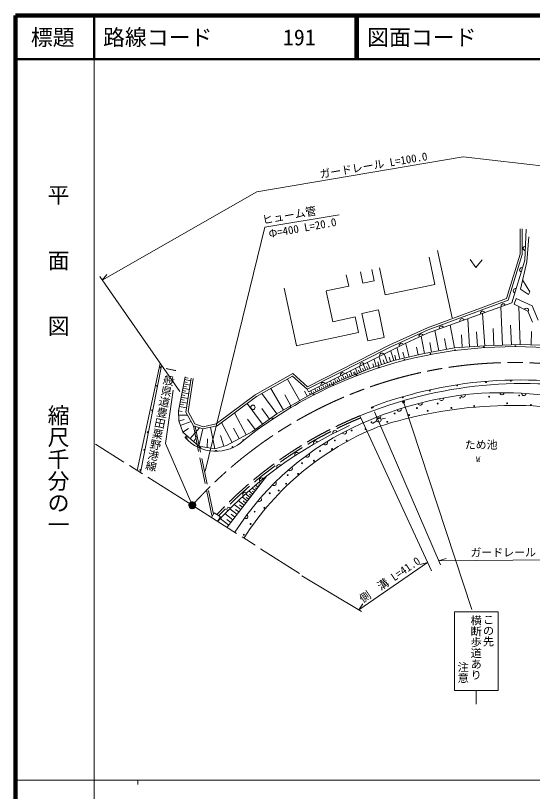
# Model space of a CAD drawing. Units: millimetres, scale not verified. Extents: x 40000 to 680000, y 20000 to 380000.
# Drawn here: x 40000 to 158196, y 202409 to 380000 of the extents above; entities that cross this region are included whole.
import ezdxf
from ezdxf.enums import TextEntityAlignment as Align

# ---------------------------------------------------------------- set-up
doc = ezdxf.new("R2010")
doc.units = ezdxf.units.MM
doc.header["$LTSCALE"] = 1000
doc.header["$PDMODE"] = 32
doc.header["$PDSIZE"] = 500
doc.linetypes.add('CHAIN', pattern=[18.5, 12, -1.5, 3.5, -1.5])
doc.linetypes.add('DASHED', pattern=[7.5, 6, -1.5])
for name, color, linetype, lineweight in [('M-BGD', 7, 'Continuous', 13), ('M-BMK', 2, 'CHAIN', 13), ('M-BMK-SRVR', 3, 'Continuous', 13), ('M-STR-HTXT', 7, 'Continuous', 13), ('M-TTL', 2, 'Continuous', 140), ('M-TTL-BAND', 7, 'Continuous', 13), ('M-TTL-LINE', 7, 'Continuous', 50), ('M-TTL-TXT', 7, 'Continuous', 50)]:
    doc.layers.add(name, color=color, linetype=linetype, lineweight=lineweight)
doc.layers.add('M-OTRS', color=6, linetype='Continuous')
doc.styles.add('@ＭＳ ゴシック', font='')
doc.styles.add('ＭＳ ゴシック', font='')
doc.styles.get('@ＭＳ ゴシック').set_extended_font_data('@MS Gothic')
doc.styles.get('ＭＳ ゴシック').set_extended_font_data('MS Gothic')

msp = doc.modelspace()

# ---------------------------------------------------------------- hatches: boundary and pattern name
at = {"layer": 'M-BGD'}
for points in [[(81095, 267491, -0.99804), (79744, 268349), (80421, 267921)], [(81095, 267491), (80421, 267921), (79744, 268349, -0.41479), (80849, 268597, -0.41479)]]:
    msp.add_hatch(color=256, dxfattribs=at).paths.add_polyline_path(points)

# ---------------------------------------------------------------- linework, layer by layer
for p, q in [((155354, 325381), (155354, 331183)), ((155854, 325307), (155854, 331183)), ((156739, 331133), (156439, 324021)), ((157328, 329364), (156927, 323621)), ((139823, 310824), (136484, 326250)), ((152243, 315205), (155354, 325381)), ((152649, 314822), (155854, 325307)), ((134558, 324662), (135878, 318459)), ((143963, 324166), (145284, 322345)), ((145284, 322345), (146663, 324123)), ((156439, 324021), (153467, 314238)), ((156927, 323621), (155424, 317376)), ((121477, 321878), (122029, 319287)), ((123218, 322248), (124539, 316046)), ((115630, 320633), (116174, 318076)), ((118880, 321325), (119431, 318734)), ((111021, 316979), (116174, 318076)), ((119431, 318734), (122029, 319287)), ((124539, 316046), (135878, 318459)), ((157595, 316742), (155937, 319505)), ((101422, 317609), (104224, 304446)), ((111029, 316945), (112524, 309917)), ((155424, 317376), (157294, 316174)), ((157294, 316174), (157595, 316742)), ((134161, 308540), (152243, 315205)), ((134351, 308077), (152649, 314822)), ((154022, 313904), (154489, 315256)), ((154489, 315256), (158162, 313537)), ((119186, 311832), (122955, 312634)), ((122955, 312634), (124295, 306338)), ((153467, 314238), (134200, 307292)), ((151342, 304571), (150983, 313342)), ((157161, 312360), (154022, 313904)), ((155416, 304738), (155060, 313428)), ((158162, 313537), (159519, 310269)), ((112524, 309917), (117677, 311014)), ((117677, 311014), (118432, 307470)), ((119186, 311832), (120526, 305536)), ((147269, 304404), (146800, 311834)), ((158229, 309837), (157161, 312360)), ((140390, 303970), (139391, 309164)), ((143829, 304187), (143424, 310617)), ((153391, 304655), (153207, 309162)), ((104145, 304429), (118432, 307470)), ((125586, 304654), (134161, 308540)), ((125803, 304204), (134351, 308077)), ((134200, 307292), (129259, 305022)), ((136755, 303271), (135866, 307893)), ((145625, 304300), (145418, 307585)), ((149340, 304489), (149181, 308364)), ((157868, 304631), (157962, 307702)), ((120526, 305536), (124295, 306338)), ((133519, 302649), (132763, 306583)), ((138572, 303621), (138101, 306074)), ((142136, 304080), (141956, 306947)), ((106703, 294454), (125803, 304204)), ((106782, 295055), (125586, 304654)), ((129259, 305022), (107020, 293869)), ((127854, 301344), (127271, 303870)), ((129972, 301833), (129274, 304859)), ((132099, 302324), (131692, 304088)), ((133445, 302634), (140390, 303970)), ((135137, 302960), (134717, 305144)), ((140390, 303970), (147269, 304404)), ((147269, 304404), (155416, 304738)), ((155416, 304738), (163062, 304404)), ((125019, 300547), (124396, 302450)), ((126500, 301032), (125807, 303147)), ((126500, 301032), (133445, 302634)), ((126970, 301140), (126702, 302299)), ((128913, 301589), (128593, 302977)), ((67799, 275889), (73041, 300364)), ((120990, 299229), (120463, 300508)), ((120990, 299229), (126500, 301032)), ((121949, 299542), (121709, 300274)), ((122488, 299719), (121984, 301259)), ((123087, 299915), (122821, 300728)), ((123686, 300111), (123126, 301823)), ((124353, 300329), (124057, 301233)), ((125759, 300789), (125430, 301794)), ((68541, 275430), (73375, 299805)), ((114179, 296424), (120990, 299229)), ((117007, 297588), (116591, 298596)), ((117754, 297896), (117536, 298425)), ((118216, 298086), (117767, 299177)), ((118679, 298277), (118448, 298838)), ((119141, 298467), (118666, 299621)), ((119603, 298658), (119359, 299250)), ((120066, 298848), (119565, 300064)), ((120528, 299038), (120271, 299662)), ((78818, 297292), (77282, 289545)), ((78695, 296671), (80033, 296405)), ((78792, 297161), (79451, 297031)), ((80124, 296991), (78922, 289245)), ((80618, 296915), (79443, 289337)), ((94811, 293204), (103431, 298071)), ((95083, 292784), (103364, 297459)), ((105022, 291847), (102188, 296795)), ((103364, 297459), (106703, 294454)), ((103431, 298071), (106782, 295055)), ((113276, 295994), (112904, 296775)), ((113727, 296209), (113540, 296603)), ((114179, 296424), (113801, 297218)), ((114695, 296636), (114520, 297061)), ((115157, 296827), (114794, 297709)), ((115619, 297017), (115431, 297474)), ((116082, 297208), (115693, 298152)), ((116544, 297398), (116343, 297886)), ((117469, 297779), (117255, 298298)), ((78402, 295193), (79102, 295054)), ((78500, 295690), (79880, 295416)), ((78598, 296180), (79277, 296046)), ((107300, 293152), (114179, 296424)), ((109663, 294276), (109317, 295004)), ((110115, 294491), (109940, 294858)), ((110567, 294705), (110214, 295447)), ((111018, 294920), (110840, 295294)), ((111470, 295135), (111111, 295889)), ((111921, 295350), (111740, 295730)), ((112373, 295565), (112007, 296332)), ((112824, 295779), (112640, 296167)), ((74319, 282078), (76055, 294233)), ((78004, 293188), (78746, 293041)), ((78106, 293700), (79569, 293410)), ((78204, 294198), (78925, 294055)), ((78303, 294695), (79724, 294413)), ((85854, 286570), (94811, 293204)), ((99720, 288811), (96337, 293492)), ((101232, 289677), (98385, 294648)), ((99720, 288811), (107300, 293152)), ((102972, 290673), (101552, 293154)), ((106754, 292839), (106056, 294058)), ((107020, 293869), (106670, 294504)), ((107406, 293202), (107241, 293549)), ((107857, 293417), (107524, 294118)), ((108309, 293631), (108141, 293985)), ((108760, 293846), (108421, 294561)), ((109212, 294061), (109040, 294422)), ((77694, 291622), (79243, 291315)), ((77798, 292149), (78562, 291998)), ((77903, 292676), (79408, 292378)), ((86068, 286106), (95083, 292784)), ((128510, 291542), (128724, 291756)), ((128510, 291570), (128696, 291756)), ((128513, 291517), (128749, 291752)), ((128515, 291603), (128663, 291751)), ((128519, 291494), (128771, 291747)), ((128527, 291474), (128792, 291739)), ((128532, 291648), (128617, 291734)), ((128537, 291455), (128810, 291729)), ((128548, 291438), (128827, 291718)), ((128561, 291423), (128843, 291705)), ((128575, 291409), (128857, 291691)), ((128590, 291396), (128870, 291676)), ((128607, 291384), (128881, 291659)), ((128626, 291375), (128891, 291640)), ((128646, 291367), (128899, 291620)), ((128668, 291361), (128905, 291597)), ((128693, 291357), (128909, 291573)), ((128721, 291357), (128909, 291545)), ((128754, 291361), (128904, 291512)), ((128798, 291377), (128889, 291468)), ((77282, 289545), (78091, 289385)), ((77315, 287216), (77282, 289545)), ((77479, 290537), (79074, 290221)), ((77586, 291080), (78372, 290924)), ((96444, 286442), (92983, 291229)), ((98082, 287626), (96345, 290029)), ((77297, 288529), (79302, 288557)), ((78922, 289245), (80659, 286106)), ((79443, 289337), (81002, 286519)), ((92747, 284032), (90041, 289050)), ((94178, 284804), (99720, 288811)), ((118918, 287923), (118728, 288385)), ((123547, 287588), (124584, 287867)), ((78217, 284670), (77315, 287216)), ((77341, 287145), (78593, 287542)), ((77674, 286202), (80125, 287070)), ((80659, 286106), (82862, 285372)), ((81002, 286519), (82887, 285890)), ((82862, 285372), (86068, 286106)), ((82887, 285890), (85854, 286570)), ((89557, 282312), (87099, 286870)), ((94768, 285231), (93045, 287615)), ((122631, 287210), (121595, 286615)), ((78217, 284670), (79552, 285463)), ((78217, 284670), (81890, 281465)), ((79912, 283191), (82051, 285642)), ((81890, 281465), (82862, 285372)), ((85563, 280797), (84555, 285759)), ((88234, 281598), (94178, 284804)), ((91152, 283172), (89861, 285566)), ((80736, 282472), (81523, 283844)), ((83809, 281116), (83860, 283126)), ((87645, 281422), (86848, 283861)), ((80062, 268722), (74319, 282078)), ((81890, 281465), (85563, 280797)), ((85563, 280797), (88234, 281598)), ((88376, 262875), (97450, 274623)), ((96686, 273633), (96442, 273822)), ((96992, 274029), (96930, 274077)), ((97298, 274425), (97257, 274457)), ((94852, 271259), (94081, 271855)), ((95158, 271655), (94851, 271892)), ((95464, 272051), (94859, 272517)), ((95769, 272446), (95544, 272621)), ((96075, 272842), (95646, 273173)), ((96381, 273238), (96237, 273349)), ((93630, 269676), (92553, 270509)), ((94241, 270468), (93313, 271185)), ((93935, 270072), (93464, 270436)), ((94547, 270864), (94157, 271164)), ((92309, 267966), (90940, 269023)), ((93019, 268885), (91801, 269825)), ((92666, 268429), (92036, 268916)), ((93324, 269281), (92771, 269708)), ((90657, 265827), (88982, 267121)), ((91522, 266948), (90000, 268124)), ((91090, 266388), (90326, 266978)), ((91916, 267457), (91222, 267993)), ((85448, 266176), (84786, 265138)), ((85448, 266176), (86874, 265267)), ((86874, 265267), (86212, 264229)), ((88751, 263360), (86801, 264866)), ((89704, 264594), (87881, 266002)), ((89227, 263977), (88306, 264689)), ((90180, 265211), (89339, 265860))]:
    msp.add_line(p, q, dxfattribs=at)
at = {"layer": 'M-BGD', "linetype": 'DASHED'}
for p, q in [((80659, 286106), (84928, 265337)), ((81097, 285960), (85233, 265840))]:
    msp.add_line(p, q, dxfattribs=at)
at = {"layer": 'M-BGD'}
for points in [[(81095, 267491, -0.99804), (79744, 268349), (80421, 267921)], [(81095, 267491), (80421, 267921), (79744, 268349, -0.41479), (80849, 268597, -0.41479)]]:
    msp.add_lwpolyline(points, format="xyb", close=True, dxfattribs=at)
for centre, radius in [((147081, 304095), 100), ((154293, 304312), 100), ((134877, 302543), 100), ((140520, 303411), 100), ((128950, 301207), 100), ((73187, 299496), 100), ((123040, 299504), 100), ((117981, 297701), 100), ((72353, 295238), 100), ((112638, 295447), 100), ((140987, 295330), 100), ((147548, 296098), 100), ((153258, 296399), 100), ((108156, 293268), 100), ((134743, 294162), 100), ((155149, 293026), 100), ((128549, 292609), 100), ((128709, 291556), 200), ((136517, 291190), 100), ((141659, 292492), 100), ((148304, 292759), 100), ((152411, 291257), 100), ((71251, 289646), 100), ((94282, 290330), 500), ((102880, 290355), 100), ((121704, 290338), 100), ((131775, 290155), 100), ((134246, 289520), 100), ((139656, 290188), 100), ((144865, 290622), 100), ((157854, 290856), 100), ((98765, 287726), 100), ((123065, 287458), 500), ((126667, 288919), 100), ((130006, 288552), 100), ((121391, 286916), 100), ((124997, 287016), 100), ((70216, 284620), 100), ((95467, 285430), 100), ((116850, 285013), 100), ((120022, 285346), 100), ((79106, 283243), 100), ((92078, 282825), 100), ((113010, 282742), 100), ((115715, 282742), 100), ((69460, 280605), 100), ((82295, 281056), 100), ((89616, 281231), 100), ((112375, 280772), 100), ((85842, 280371), 100), ((109637, 280338), 100), ((105497, 277533), 100), ((108235, 278101), 100), ((68550, 275972), 100), ((102225, 274795), 100), ((104595, 275096), 100), ((101891, 272858), 100), ((98118, 270655), 100), ((100188, 271289), 100), ((94678, 266447), 100), ((96882, 267349), 100), ((93744, 263643), 100), ((92208, 261172), 100)]:
    msp.add_circle(centre, radius, dxfattribs=at)
for centre, radius, start, end in [((156552, 326705), 500, 87.58049, 267.58049), ((155766, 321807), 500, 73.10362, 253.10362), ((154313, 317023), 500, 73.10362, 253.10362), ((151502, 313529), 500, 19.82349, 199.82349), ((156823, 312554), 491, 321.53025, 156.76886), ((146798, 311834), 500, 19.82349, 199.82349), ((142094, 310138), 500, 19.82349, 199.82349), ((137391, 308442), 500, 19.82349, 199.82349), ((132738, 306621), 500, 24.67686, 204.67686), ((153473, 205651), 98531, 94.9734, 116.50329), ((128212, 304497), 500, 26.63383, 206.63383), ((153917, 205038), 99181, 73.57509, 95.19813), ((123743, 302256), 500, 26.63383, 206.63383), ((119273, 300014), 500, 26.63383, 206.63383), ((114804, 297773), 500, 26.63383, 206.63383), ((155347, 200778), 95805, 75.65116, 110.71585), ((110335, 295531), 500, 26.63383, 206.63383), ((156283, 196895), 98898, 78.68164, 112.31709), ((152500, 207252), 96665, 116.41053, 128.5891), ((152330, 213168), 80604, 94.14162, 114.3251), ((142333, 293149), 500, 187.12501, 7.12501), ((150974, 206627), 87048, 73.57165, 92.93998), ((151220, 293675), 500, 179.83791, 359.83791), ((156217, 293517), 500, 176.54686, 356.54686), ((132512, 291297), 500, 194.23336, 14.23336), ((137394, 292375), 500, 190.67919, 10.67919), ((121517, 290276), 127, 117.73245, 286.92487), ((153645, 191625), 99132, 77.80192, 108.10724), ((127707, 289918), 500, 197.78754, 17.78754), ((122996, 288244), 500, 201.34171, 21.34171), ((155243, 200849), 93716, 114.4928, 137.41845), ((145659, 226382), 65817, 113.77192, 147.50674), ((147088, 225496), 65042, 111.89324, 147.47136), ((113011, 284509), 500, 26.78495, 206.78495), ((115186, 284720), 500, 207.58137, 27.58137), ((78968, 283436), 186, 49.40254, 188.03812), ((85788, 289627), 9365, 221.59674, 313.27572), ((108610, 282138), 500, 29.84184, 209.84184), ((110846, 282239), 500, 211.93402, 31.93402), ((104341, 279535), 500, 32.89873, 212.89873), ((106707, 279435), 500, 216.28667, 36.28667), ((100217, 276709), 500, 35.95563, 215.95563), ((102793, 276326), 500, 220.63933, 40.63933), ((96250, 273667), 500, 39.01252, 219.01252), ((99126, 272929), 500, 224.99198, 44.99198), ((92451, 270417), 500, 42.06941, 222.06941), ((95728, 269263), 500, 229.34463, 49.34463), ((88830, 266969), 500, 45.1263, 225.1263), ((92617, 265349), 500, 233.69728, 53.69728)]:
    msp.add_arc(centre, radius, start, end, dxfattribs=at)
at = {"layer": 'M-BGD', "linetype": 'DASHED'}
for radius, end in [(93396, 136.93734), (92896, 136.87994)]:
    msp.add_arc((154284, 202022), radius, 112.37737, end, dxfattribs=at)
at = {"layer": 'M-BGD'}
msp.add_point((128709, 291556), dxfattribs=at)
at = {"layer": 'M-BMK'}
for q in [(58266, 281924), (104913, 252306)]:
    msp.add_line((80421, 267921), q, dxfattribs=at)
msp.add_arc((153835, 201740), 98842, 80.9247, 137.50257, dxfattribs=at)
at = {"layer": 'M-BMK-SRVR'}
msp.add_circle((80421, 267921), 800, dxfattribs=at)
at = {"layer": 'M-OTRS'}
msp.add_point((80421, 267921), dxfattribs=at)
at = {"layer": 'M-STR-HTXT'}
for p, q in [((95209, 339619), (142356, 347633)), ((142356, 347633), (192305, 341948)), ((59832, 319459), (95209, 339619)), ((96995, 331538), (113991, 334410)), ((83372, 275709), (96995, 331538)), ((77579, 293940), (59280, 320252)), ((59832, 319459), (60900, 320753)), ((128709, 291556), (144343, 244088)), ((118983, 287930), (135144, 252937)), ((122055, 289266), (137147, 254272)), ((134209, 254807), (118480, 243968)), ((134276, 254817), (132423, 254356)), ((136747, 255207), (138433, 255725)), ((176034, 255592), (136747, 255207)), ((105493, 251735), (119116, 243587)), ((118480, 243968), (119434, 245374)), ((140358, 243514), (150358, 243514)), ((140358, 243514), (140358, 225514)), ((150358, 243514), (150358, 225514)), ((140358, 225514), (150358, 225514)), ((145358, 225514), (145358, 222372))]:
    msp.add_line(p, q, dxfattribs=at)
at = {"layer": 'M-TTL'}
for p, q in [((40000, 380000), (40000, 20000)), ((680000, 380000), (40000, 380000))]:
    msp.add_line(p, q, dxfattribs=at)
at = {"layer": 'M-TTL-BAND'}
for p, q in [((58000, 370000), (58000, 20000)), ((40000, 205000), (579000, 205000)), ((68000, 205000), (68000, 204000))]:
    msp.add_line(p, q, dxfattribs=at)
at = {"layer": 'M-TTL-LINE'}
for p, q in [((58000, 380000), (58000, 370000)), ((117750, 380000), (117750, 370000)), ((118250, 380000), (118250, 370000)), ((40000, 370000), (680000, 370000))]:
    msp.add_line(p, q, dxfattribs=at)

# ---------------------------------------------------------------- texts
at = {"layer": 'M-BGD'}
for s, height, rotation, style, p in [('一般県道豊田粟野港線', 1833, 258.448, '@ＭＳ ゴシック', (73219, 287929)), ('W', 1320, 359.086, 'ＭＳ ゴシック', (145791, 278480))]:
    msp.add_text(s, height=height, rotation=rotation, dxfattribs=dict(at, style=style)).set_placement(p, align=Align.MIDDLE_CENTER)
at = {"layer": 'M-BGD', "style": 'ＭＳ ゴシック'}
msp.add_text('ため池', height=1833, dxfattribs=at).set_placement((146459, 281752), align=Align.MIDDLE_CENTER)
at = {"layer": 'M-STR-HTXT'}
for s, rotation, style, p in [('ガードレール L=100.0', 9.664, 'ＭＳ ゴシック', (121830, 345732)), ('ヒューム管', 10.19, 'ＭＳ ゴシック', (102583, 334252)), ('Φ=400 L=20.0', 10.19, 'ＭＳ ゴシック', (105609, 331402)), ('ガードレール L=55.0', 0.226, 'ＭＳ ゴシック', (155871, 257132)), ('側\u3000溝 L=41.0', 34.716, 'ＭＳ ゴシック', (125570, 250864)), ('横断歩道あり', 270, '@ＭＳ ゴシック', (145270, 235346)), ('この先', 270, '@ＭＳ ゴシック', (148089, 239251)), ('注意', 270, '@ＭＳ ゴシック', (142309, 229648))]:
    msp.add_text(s, height=1833, rotation=rotation, dxfattribs=dict(at, style=style)).set_placement(p, align=Align.MIDDLE_CENTER)
at = {"layer": 'M-TTL-BAND', "style": '@ＭＳ ゴシック'}
for s, p in [('平\u3000\u3000面\u3000\u3000図', (49777, 306475)), ('縮尺千分の一', (49777, 261030))]:
    msp.add_text(s, height=3666, rotation=270, dxfattribs=at).set_placement(p, align=Align.MIDDLE_RIGHT)
at = {"layer": 'M-TTL-TXT', "style": 'ＭＳ ゴシック'}
msp.add_text('標題', height=3666, dxfattribs=at).set_placement((48500, 375000), align=Align.MIDDLE_CENTER)
for s, p in [('路線コード', (60000, 375000)), ('191', (101142, 375000)), ('図面コード', (120380, 375000))]:
    msp.add_text(s, height=3666, dxfattribs=at).set_placement(p, align=Align.MIDDLE_LEFT)

doc.saveas('drawing.dxf')
